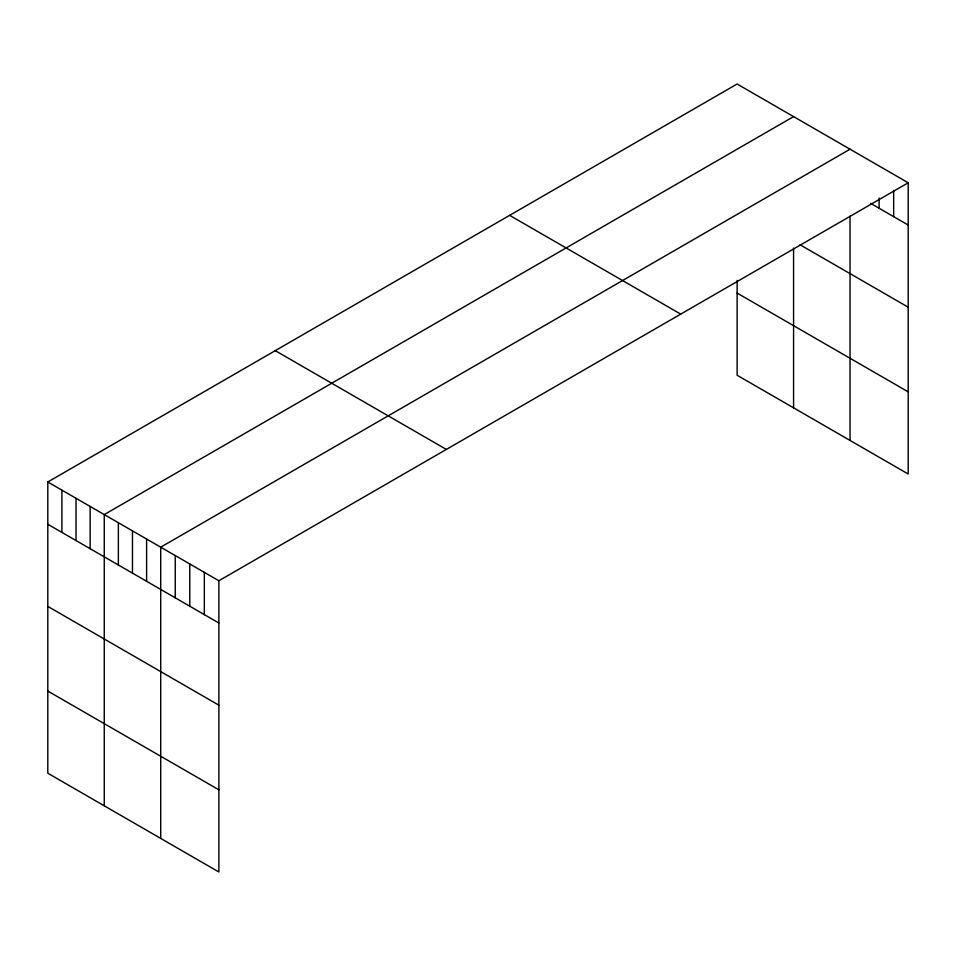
<?xml version="1.0" encoding="UTF-8"?>
<svg xmlns="http://www.w3.org/2000/svg" width="956" height="956" viewBox="0 0 956 956"><rect width="100%" height="100%" fill="white"/><g stroke="black" fill="none" stroke-linecap="round" stroke-linejoin="round"><path stroke-width="1.43" d="M908.2 182.787L218.876 580.758L218.876 871.992L47.8 773.213L47.8 481.991L737.124 84.008L908.2 182.787L908.2 474.009L737.124 375.242L737.124 280.383M793.576 116.608L104.252 514.591L104.252 805.812M850.039 149.208L160.716 547.179L160.716 838.4M870.629 203.353L908.2 225.042M799.993 244.724L908.2 307.199M737.124 293.074L908.2 391.852M509.644 215.351L680.72 314.118M275.28 350.661L446.356 449.428M47.8 481.991L218.876 580.758M47.8 524.246L218.876 623.013M47.8 606.403L218.876 705.181M47.8 691.057L218.876 789.823M893.657 190.411L893.657 216.642M879.114 198.047L879.114 208.253M850.039 216.104L850.039 440.429M793.576 248.082L793.576 407.83M204.333 572.369L204.333 614.624M189.79 563.968L189.79 606.224M175.247 555.579L175.247 597.835M146.603 539.029L146.603 581.284M132.478 530.879L132.478 573.134M118.365 522.729L118.365 564.996M90.139 506.441L90.139 548.696M76.026 498.291L76.026 540.546M61.913 490.141L61.913 532.396"/></g></svg>
